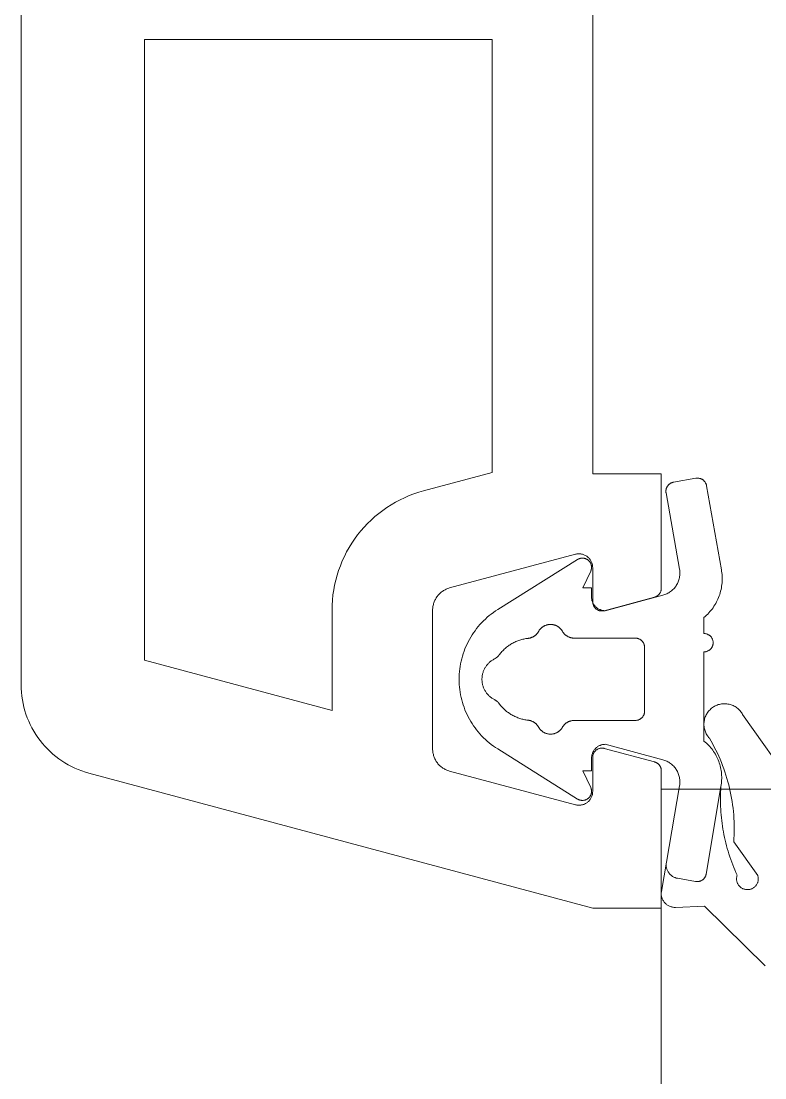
# Model space of a CAD drawing. Header units: metres. Extents: x 1838950 to 1842843, y 5171318 to 5174224.
# Drawn here: x 1841203.80924 to 1841203.82551, y 5171398.95674 to 5171398.97985 of the extents above; entities that cross this region are included whole.
import ezdxf

# ---------------------------------------------------------------- set-up
doc = ezdxf.new("R2010")
doc.units = ezdxf.units.M
doc.header["$LTSCALE"] = 0.0254
doc.header["$PDMODE"] = 1
doc.header["$PDSIZE"] = -2
doc.layers.add('00 CHAZAL Coupe A.5', color=7, linetype='Continuous', lineweight=18)

# ---------------------------------------------------------------- blocks, each defined once
blk = doc.blocks.new('Groupe-1881-1')
at = {"layer": '00 CHAZAL Coupe A.5', "color": 7, "linetype": 'Continuous', "lineweight": 5, "flags": 128}
for points in [[(1841203.809241, 5171399.005449), (1841203.809241, 5171398.965333), (1841203.809243, 5171398.965251), (1841203.809248, 5171398.96517), (1841203.809256, 5171398.965088), (1841203.809268, 5171398.965007), (1841203.809283, 5171398.964927), (1841203.809301, 5171398.964847), (1841203.809322, 5171398.964768), (1841203.809347, 5171398.96469), (1841203.809375, 5171398.964613), (1841203.809406, 5171398.964538), (1841203.80944, 5171398.964463), (1841203.809477, 5171398.96439), (1841203.809517, 5171398.964319), (1841203.80956, 5171398.964249), (1841203.809606, 5171398.964182), (1841203.809654, 5171398.964116), (1841203.809705, 5171398.964052), (1841203.809759, 5171398.96399), (1841203.809815, 5171398.963931), (1841203.809874, 5171398.963874), (1841203.809935, 5171398.963819), (1841203.809998, 5171398.963767), (1841203.810063, 5171398.963717), (1841203.81013, 5171398.96367), (1841203.810199, 5171398.963626), (1841203.810269, 5171398.963585), (1841203.810342, 5171398.963547), (1841203.810416, 5171398.963512), (1841203.810491, 5171398.963479), (1841203.810567, 5171398.96345), (1841203.810645, 5171398.963424), (1841203.810723, 5171398.963401), (1841203.821741, 5171398.960449), (1841203.823241, 5171398.960449), (1841203.823241, 5171398.963454), (1841203.823241, 5171398.963463), (1841203.82324, 5171398.963471), (1841203.823239, 5171398.963479), (1841203.823238, 5171398.963487), (1841203.823237, 5171398.963495), (1841203.823235, 5171398.963503), (1841203.823233, 5171398.963511), (1841203.82323, 5171398.963519), (1841203.823228, 5171398.963526), (1841203.823224, 5171398.963534), (1841203.823221, 5171398.963541), (1841203.823217, 5171398.963549), (1841203.823213, 5171398.963556), (1841203.823209, 5171398.963563), (1841203.823204, 5171398.96357), (1841203.8232, 5171398.963576), (1841203.823194, 5171398.963583), (1841203.823189, 5171398.963589), (1841203.823183, 5171398.963595), (1841203.823178, 5171398.9636), (1841203.823172, 5171398.963606), (1841203.823165, 5171398.963611), (1841203.823159, 5171398.963616), (1841203.823152, 5171398.963621), (1841203.823145, 5171398.963625), (1841203.823138, 5171398.963629), (1841203.823131, 5171398.963633), (1841203.823123, 5171398.963637), (1841203.823116, 5171398.96364), (1841203.823108, 5171398.963643), (1841203.823101, 5171398.963645), (1841203.823093, 5171398.963648), (1841203.821993, 5171398.963942), (1841203.821982, 5171398.963945), (1841203.82197, 5171398.963947), (1841203.821959, 5171398.963948), (1841203.821947, 5171398.963949), (1841203.821936, 5171398.963949), (1841203.821925, 5171398.963949), (1841203.821913, 5171398.963947), (1841203.821902, 5171398.963945), (1841203.821891, 5171398.963943), (1841203.82188, 5171398.96394), (1841203.821869, 5171398.963936), (1841203.821858, 5171398.963931), (1841203.821848, 5171398.963926), (1841203.821838, 5171398.963921), (1841203.821828, 5171398.963915), (1841203.821819, 5171398.963908), (1841203.82181, 5171398.963901), (1841203.821802, 5171398.963893), (1841203.821794, 5171398.963885), (1841203.821786, 5171398.963876), (1841203.821779, 5171398.963867), (1841203.821773, 5171398.963858), (1841203.821767, 5171398.963848), (1841203.821762, 5171398.963838), (1841203.821757, 5171398.963827), (1841203.821753, 5171398.963817), (1841203.821749, 5171398.963806), (1841203.821746, 5171398.963795), (1841203.821744, 5171398.963783), (1841203.821742, 5171398.963772), (1841203.821741, 5171398.963761), (1841203.821741, 5171398.963749), (1841203.821741, 5171398.962999), (1841203.82174, 5171398.962982), (1841203.821739, 5171398.962965), (1841203.821736, 5171398.962948), (1841203.821733, 5171398.962931), (1841203.821729, 5171398.962914), (1841203.821723, 5171398.962898), (1841203.821717, 5171398.962882), (1841203.82171, 5171398.962867), (1841203.821702, 5171398.962851), (1841203.821693, 5171398.962837), (1841203.821683, 5171398.962822), (1841203.821673, 5171398.962809), (1841203.821662, 5171398.962796), (1841203.82165, 5171398.962784), (1841203.821637, 5171398.962772), (1841203.821624, 5171398.962761), (1841203.82161, 5171398.962751), (1841203.821595, 5171398.962742), (1841203.82158, 5171398.962734), (1841203.821565, 5171398.962726), (1841203.821549, 5171398.962719), (1841203.821533, 5171398.962714), (1841203.821516, 5171398.962709), (1841203.821499, 5171398.962705), (1841203.821483, 5171398.962702), (1841203.821465, 5171398.9627), (1841203.821448, 5171398.962699), (1841203.821431, 5171398.962699), (1841203.821414, 5171398.9627), (1841203.821397, 5171398.962702), (1841203.82138, 5171398.962705), (1841203.821363, 5171398.962709), (1841203.818612, 5171398.963447), (1841203.818592, 5171398.963452), (1841203.818572, 5171398.963459), (1841203.818553, 5171398.963466), (1841203.818535, 5171398.963474), (1841203.818516, 5171398.963483), (1841203.818498, 5171398.963493), (1841203.81848, 5171398.963503), (1841203.818463, 5171398.963514), (1841203.818446, 5171398.963526), (1841203.81843, 5171398.963538), (1841203.818414, 5171398.963551), (1841203.818399, 5171398.963565), (1841203.818384, 5171398.963579), (1841203.81837, 5171398.963594), (1841203.818357, 5171398.963609), (1841203.818344, 5171398.963625), (1841203.818332, 5171398.963642), (1841203.818321, 5171398.963659), (1841203.81831, 5171398.963676), (1841203.8183, 5171398.963694), (1841203.818291, 5171398.963712), (1841203.818282, 5171398.963731), (1841203.818274, 5171398.96375), (1841203.818267, 5171398.963769), (1841203.818261, 5171398.963789), (1841203.818256, 5171398.963808), (1841203.818251, 5171398.963828), (1841203.818248, 5171398.963848), (1841203.818245, 5171398.963869), (1841203.818243, 5171398.963889), (1841203.818241, 5171398.963909), (1841203.818241, 5171398.96393), (1841203.818241, 5171398.966969), (1841203.818241, 5171398.966989), (1841203.818243, 5171398.96701), (1841203.818245, 5171398.96703), (1841203.818248, 5171398.96705), (1841203.818251, 5171398.96707), (1841203.818256, 5171398.96709), (1841203.818261, 5171398.96711), (1841203.818267, 5171398.967129), (1841203.818274, 5171398.967149), (1841203.818282, 5171398.967168), (1841203.818291, 5171398.967186), (1841203.8183, 5171398.967204), (1841203.81831, 5171398.967222), (1841203.818321, 5171398.96724), (1841203.818332, 5171398.967257), (1841203.818344, 5171398.967273), (1841203.818357, 5171398.967289), (1841203.81837, 5171398.967304), (1841203.818384, 5171398.967319), (1841203.818399, 5171398.967334), (1841203.818414, 5171398.967347), (1841203.81843, 5171398.96736), (1841203.818446, 5171398.967373), (1841203.818463, 5171398.967384), (1841203.81848, 5171398.967395), (1841203.818498, 5171398.967406), (1841203.818516, 5171398.967415), (1841203.818535, 5171398.967424), (1841203.818553, 5171398.967432), (1841203.818572, 5171398.967439), (1841203.818592, 5171398.967446), (1841203.818612, 5171398.967452), (1841203.821363, 5171398.968189), (1841203.82138, 5171398.968193), (1841203.821397, 5171398.968196), (1841203.821414, 5171398.968198), (1841203.821431, 5171398.968199), (1841203.821448, 5171398.968199), (1841203.821465, 5171398.968198), (1841203.821483, 5171398.968196), (1841203.821499, 5171398.968193), (1841203.821516, 5171398.96819), (1841203.821533, 5171398.968185), (1841203.821549, 5171398.968179), (1841203.821565, 5171398.968172), (1841203.82158, 5171398.968165), (1841203.821595, 5171398.968157), (1841203.82161, 5171398.968147), (1841203.821624, 5171398.968137), (1841203.821637, 5171398.968126), (1841203.82165, 5171398.968115), (1841203.821662, 5171398.968103), (1841203.821673, 5171398.96809), (1841203.821683, 5171398.968076), (1841203.821693, 5171398.968062), (1841203.821702, 5171398.968047), (1841203.82171, 5171398.968032), (1841203.821717, 5171398.968016), (1841203.821723, 5171398.968), (1841203.821729, 5171398.967984), (1841203.821733, 5171398.967967), (1841203.821736, 5171398.967951), (1841203.821739, 5171398.967934), (1841203.82174, 5171398.967916), (1841203.821741, 5171398.967899), (1841203.821741, 5171398.967149), (1841203.821741, 5171398.967138), (1841203.821742, 5171398.967126), (1841203.821744, 5171398.967115), (1841203.821746, 5171398.967104), (1841203.821749, 5171398.967093), (1841203.821753, 5171398.967082), (1841203.821757, 5171398.967071), (1841203.821762, 5171398.967061), (1841203.821767, 5171398.967051), (1841203.821773, 5171398.967041), (1841203.821779, 5171398.967031), (1841203.821786, 5171398.967022), (1841203.821794, 5171398.967014), (1841203.821802, 5171398.967006), (1841203.82181, 5171398.966998), (1841203.821819, 5171398.966991), (1841203.821828, 5171398.966984), (1841203.821838, 5171398.966978), (1841203.821848, 5171398.966972), (1841203.821858, 5171398.966967), (1841203.821869, 5171398.966963), (1841203.82188, 5171398.966959), (1841203.821891, 5171398.966956), (1841203.821902, 5171398.966953), (1841203.821913, 5171398.966951), (1841203.821925, 5171398.96695), (1841203.821936, 5171398.966949), (1841203.821947, 5171398.966949), (1841203.821959, 5171398.96695), (1841203.82197, 5171398.966951), (1841203.821982, 5171398.966953), (1841203.821993, 5171398.966956), (1841203.823093, 5171398.967251), (1841203.823101, 5171398.967253), (1841203.823108, 5171398.967256), (1841203.823116, 5171398.967259), (1841203.823123, 5171398.967262), (1841203.823131, 5171398.967265), (1841203.823138, 5171398.967269), (1841203.823145, 5171398.967273), (1841203.823152, 5171398.967278), (1841203.823159, 5171398.967282), (1841203.823165, 5171398.967287), (1841203.823172, 5171398.967293), (1841203.823178, 5171398.967298), (1841203.823183, 5171398.967304), (1841203.823189, 5171398.96731), (1841203.823194, 5171398.967316), (1841203.8232, 5171398.967322), (1841203.823204, 5171398.967329), (1841203.823209, 5171398.967336), (1841203.823213, 5171398.967343), (1841203.823217, 5171398.96735), (1841203.823221, 5171398.967357), (1841203.823224, 5171398.967364), (1841203.823228, 5171398.967372), (1841203.82323, 5171398.96738), (1841203.823233, 5171398.967387), (1841203.823235, 5171398.967395), (1841203.823237, 5171398.967403), (1841203.823238, 5171398.967411), (1841203.823239, 5171398.967419), (1841203.82324, 5171398.967428), (1841203.823241, 5171398.967436), (1841203.823241, 5171398.967444), (1841203.823241, 5171398.969949), (1841203.821741, 5171398.969949), (1841203.821741, 5171398.985221)], [(1841203.818042, 5171398.969577), (1841203.819541, 5171398.969978), (1841203.819541, 5171398.979449), (1841203.811941, 5171398.979449), (1841203.811941, 5171398.96587), (1841203.816041, 5171398.964772), (1841203.816041, 5171398.966969), (1841203.816043, 5171398.967079), (1841203.81605, 5171398.967189), (1841203.816061, 5171398.967299), (1841203.816077, 5171398.967409), (1841203.816097, 5171398.967517), (1841203.816122, 5171398.967625), (1841203.816151, 5171398.967731), (1841203.816184, 5171398.967837), (1841203.816222, 5171398.96794), (1841203.816264, 5171398.968043), (1841203.81631, 5171398.968143), (1841203.81636, 5171398.968241), (1841203.816414, 5171398.968338), (1841203.816472, 5171398.968432), (1841203.816533, 5171398.968523), (1841203.816599, 5171398.968612), (1841203.816668, 5171398.968699), (1841203.81674, 5171398.968782), (1841203.816816, 5171398.968862), (1841203.816895, 5171398.968939), (1841203.816977, 5171398.969013), (1841203.817062, 5171398.969084), (1841203.81715, 5171398.96915), (1841203.817241, 5171398.969214), (1841203.817334, 5171398.969273), (1841203.817429, 5171398.969329), (1841203.817527, 5171398.96938), (1841203.817627, 5171398.969428), (1841203.817728, 5171398.969472), (1841203.817831, 5171398.969511), (1841203.817936, 5171398.969546), (1841203.818042, 5171398.969577)]]:
    blk.add_lwpolyline(points, dxfattribs=at)
at = {"layer": '00 CHAZAL Coupe A.5', "color": 9, "linetype": 'Continuous', "lineweight": 5, "true_color": 0xbbbbbb, "flags": 128}
for points in [[(1841203.825352, 5171398.961165), (1841203.824826, 5171398.961897), (1841203.824831, 5171398.961971), (1841203.824834, 5171398.962044), (1841203.824836, 5171398.962118), (1841203.824837, 5171398.962192), (1841203.824836, 5171398.962266), (1841203.824834, 5171398.96234), (1841203.82483, 5171398.962414), (1841203.824825, 5171398.962488), (1841203.824818, 5171398.962561), (1841203.82481, 5171398.962635), (1841203.824801, 5171398.962708), (1841203.82479, 5171398.962782), (1841203.824778, 5171398.962855), (1841203.824765, 5171398.962927), (1841203.82475, 5171398.963), (1841203.824734, 5171398.963072), (1841203.824716, 5171398.963144), (1841203.824697, 5171398.963215), (1841203.824677, 5171398.963286), (1841203.824655, 5171398.963357), (1841203.824632, 5171398.963427), (1841203.824608, 5171398.963497), (1841203.824582, 5171398.963566), (1841203.824555, 5171398.963635), (1841203.824527, 5171398.963704), (1841203.824497, 5171398.963771), (1841203.824467, 5171398.963839), (1841203.824434, 5171398.963905), (1841203.824401, 5171398.963971), (1841203.824366, 5171398.964037), (1841203.82433, 5171398.964101), (1841203.824293, 5171398.964165), (1841203.824277, 5171398.964183), (1841203.824263, 5171398.964202), (1841203.824249, 5171398.964221), (1841203.824236, 5171398.964241), (1841203.824225, 5171398.964262), (1841203.824214, 5171398.964284), (1841203.824205, 5171398.964306), (1841203.824197, 5171398.964328), (1841203.82419, 5171398.964351), (1841203.824184, 5171398.964374), (1841203.82418, 5171398.964397), (1841203.824176, 5171398.964421), (1841203.824174, 5171398.964445), (1841203.824174, 5171398.964468), (1841203.824174, 5171398.964492), (1841203.824176, 5171398.964516), (1841203.824179, 5171398.96454), (1841203.824183, 5171398.964563), (1841203.824189, 5171398.964586), (1841203.824195, 5171398.964609), (1841203.824203, 5171398.964632), (1841203.824212, 5171398.964654), (1841203.824223, 5171398.964675), (1841203.824234, 5171398.964696), (1841203.824246, 5171398.964716), (1841203.82426, 5171398.964736), (1841203.824275, 5171398.964755), (1841203.82429, 5171398.964773), (1841203.824307, 5171398.96479), (1841203.824324, 5171398.964806), (1841203.824342, 5171398.964822), (1841203.824361, 5171398.964836), (1841203.824381, 5171398.96485), (1841203.824401, 5171398.964862), (1841203.824422, 5171398.964873), (1841203.824444, 5171398.964883), (1841203.824466, 5171398.964892), (1841203.824488, 5171398.9649), (1841203.824511, 5171398.964906), (1841203.824535, 5171398.964912), (1841203.824558, 5171398.964916), (1841203.824582, 5171398.964919), (1841203.824605, 5171398.96492), (1841203.824629, 5171398.964921), (1841203.824653, 5171398.96492), (1841203.824677, 5171398.964917), (1841203.8247, 5171398.964914), (1841203.824724, 5171398.964909), (1841203.824747, 5171398.964903), (1841203.82477, 5171398.964896), (1841203.824792, 5171398.964888), (1841203.824814, 5171398.964878), (1841203.824835, 5171398.964868), (1841203.824856, 5171398.964856), (1841203.824876, 5171398.964843), (1841203.824895, 5171398.964829), (1841203.824914, 5171398.964814), (1841203.824932, 5171398.964798), (1841203.824949, 5171398.964782), (1841203.824965, 5171398.964764), (1841203.82498, 5171398.964746), (1841203.824994, 5171398.964726), (1841203.825007, 5171398.964706), (1841203.825019, 5171398.964686), (1841203.826147, 5171398.963095)], [(1841203.825515, 5171398.959183), (1841203.824185, 5171398.960492), (1841203.823553, 5171398.960466), (1841203.823537, 5171398.960465), (1841203.82352, 5171398.960466), (1841203.823503, 5171398.960468), (1841203.823487, 5171398.96047), (1841203.82347, 5171398.960474), (1841203.823454, 5171398.960478), (1841203.823438, 5171398.960483), (1841203.823423, 5171398.96049), (1841203.823408, 5171398.960496), (1841203.823393, 5171398.960504), (1841203.823379, 5171398.960513), (1841203.823365, 5171398.960522), (1841203.823352, 5171398.960533), (1841203.823339, 5171398.960543), (1841203.823327, 5171398.960555), (1841203.823315, 5171398.960567), (1841203.823305, 5171398.96058), (1841203.823295, 5171398.960593), (1841203.823286, 5171398.960607), (1841203.823277, 5171398.960622), (1841203.82327, 5171398.960637), (1841203.823263, 5171398.960652), (1841203.823257, 5171398.960668), (1841203.823252, 5171398.960684), (1841203.823248, 5171398.9607), (1841203.823245, 5171398.960716), (1841203.823242, 5171398.960733), (1841203.823241, 5171398.960749), (1841203.823241, 5171398.960766), (1841203.823241, 5171398.960783), (1841203.823243, 5171398.960799), (1841203.823245, 5171398.960816), (1841203.82364, 5171398.963124), (1841203.823643, 5171398.963147), (1841203.823646, 5171398.96317), (1841203.823647, 5171398.963193), (1841203.823647, 5171398.963216), (1841203.823646, 5171398.963239), (1841203.823645, 5171398.963262), (1841203.823642, 5171398.963285), (1841203.823638, 5171398.963308), (1841203.823633, 5171398.963331), (1841203.823627, 5171398.963353), (1841203.823619, 5171398.963375), (1841203.823611, 5171398.963397), (1841203.823602, 5171398.963418), (1841203.823592, 5171398.963439), (1841203.823581, 5171398.96346), (1841203.823569, 5171398.963479), (1841203.823556, 5171398.963499), (1841203.823542, 5171398.963517), (1841203.823528, 5171398.963535), (1841203.823512, 5171398.963553), (1841203.823496, 5171398.963569), (1841203.823479, 5171398.963585), (1841203.823461, 5171398.9636), (1841203.823443, 5171398.963614), (1841203.823424, 5171398.963627), (1841203.823404, 5171398.96364), (1841203.823384, 5171398.963651), (1841203.823364, 5171398.963662), (1841203.823342, 5171398.963671), (1841203.823321, 5171398.96368), (1841203.823299, 5171398.963687), (1841203.823277, 5171398.963694), (1841203.822016, 5171398.964032), (1841203.822001, 5171398.964031), (1841203.821986, 5171398.96403), (1841203.821972, 5171398.964028), (1841203.821957, 5171398.964026), (1841203.821943, 5171398.964023), (1841203.821929, 5171398.964019), (1841203.821915, 5171398.964014), (1841203.821901, 5171398.964009), (1841203.821888, 5171398.964003), (1841203.821874, 5171398.963996), (1841203.821862, 5171398.963989), (1841203.821849, 5171398.963981), (1841203.821837, 5171398.963973), (1841203.821826, 5171398.963963), (1841203.821814, 5171398.963954), (1841203.821804, 5171398.963944), (1841203.821794, 5171398.963933), (1841203.821784, 5171398.963922), (1841203.821775, 5171398.96391), (1841203.821766, 5171398.963898), (1841203.821759, 5171398.963886), (1841203.821751, 5171398.963873), (1841203.821745, 5171398.96386), (1841203.821739, 5171398.963846), (1841203.821733, 5171398.963833), (1841203.821729, 5171398.963819), (1841203.821725, 5171398.963804), (1841203.821722, 5171398.96379), (1841203.821719, 5171398.963776), (1841203.821717, 5171398.963761), (1841203.821716, 5171398.963746), (1841203.821716, 5171398.963732), (1841203.821716, 5171398.963455), (1841203.821527, 5171398.963455), (1841203.821697, 5171398.96309), (1841203.821698, 5171398.963087), (1841203.821699, 5171398.963085), (1841203.8217, 5171398.963082), (1841203.821701, 5171398.96308), (1841203.821702, 5171398.963077), (1841203.821703, 5171398.963074), (1841203.821704, 5171398.963072), (1841203.821705, 5171398.963069), (1841203.821706, 5171398.963067), (1841203.821707, 5171398.963064), (1841203.821708, 5171398.963061), (1841203.821708, 5171398.963059), (1841203.821709, 5171398.963056), (1841203.82171, 5171398.963054), (1841203.82171, 5171398.963051), (1841203.821711, 5171398.963048), (1841203.821712, 5171398.963046), (1841203.821712, 5171398.963043), (1841203.821713, 5171398.96304), (1841203.821713, 5171398.963038), (1841203.821714, 5171398.963035), (1841203.821714, 5171398.963032), (1841203.821714, 5171398.963029), (1841203.821715, 5171398.963027), (1841203.821715, 5171398.963024), (1841203.821715, 5171398.963021), (1841203.821715, 5171398.963019), (1841203.821716, 5171398.963016), (1841203.821716, 5171398.963013), (1841203.821716, 5171398.96301), (1841203.821716, 5171398.963008), (1841203.821716, 5171398.963005), (1841203.821716, 5171398.962995), (1841203.821715, 5171398.962985), (1841203.821714, 5171398.962976), (1841203.821712, 5171398.962966), (1841203.82171, 5171398.962956), (1841203.821707, 5171398.962947), (1841203.821704, 5171398.962938), (1841203.821701, 5171398.962928), (1841203.821697, 5171398.962919), (1841203.821692, 5171398.962911), (1841203.821687, 5171398.962902), (1841203.821682, 5171398.962894), (1841203.821676, 5171398.962886), (1841203.82167, 5171398.962878), (1841203.821664, 5171398.962871), (1841203.821657, 5171398.962864), (1841203.82165, 5171398.962857), (1841203.821643, 5171398.96285), (1841203.821635, 5171398.962844), (1841203.821627, 5171398.962839), (1841203.821619, 5171398.962833), (1841203.82161, 5171398.962829), (1841203.821601, 5171398.962824), (1841203.821592, 5171398.96282), (1841203.821583, 5171398.962817), (1841203.821574, 5171398.962814), (1841203.821564, 5171398.962811), (1841203.821555, 5171398.962809), (1841203.821545, 5171398.962807), (1841203.821535, 5171398.962806), (1841203.821526, 5171398.962805), (1841203.821516, 5171398.962805), (1841203.821512, 5171398.962805), (1841203.821509, 5171398.962805), (1841203.821505, 5171398.962805), (1841203.821502, 5171398.962805), (1841203.821498, 5171398.962806), (1841203.821495, 5171398.962806), (1841203.821491, 5171398.962807), (1841203.821488, 5171398.962807), (1841203.821484, 5171398.962807), (1841203.821481, 5171398.962808), (1841203.821478, 5171398.962809), (1841203.821474, 5171398.962809), (1841203.821471, 5171398.96281), (1841203.821467, 5171398.962811), (1841203.821464, 5171398.962812), (1841203.821461, 5171398.962813), (1841203.821457, 5171398.962814), (1841203.821454, 5171398.962815), (1841203.821451, 5171398.962816), (1841203.821447, 5171398.962817), (1841203.821444, 5171398.962818), (1841203.821441, 5171398.96282), (1841203.821438, 5171398.962821), (1841203.821434, 5171398.962822), (1841203.821431, 5171398.962824), (1841203.821428, 5171398.962825), (1841203.821425, 5171398.962827), (1841203.821422, 5171398.962829), (1841203.821419, 5171398.96283), (1841203.821416, 5171398.962832), (1841203.821413, 5171398.962834), (1841203.82141, 5171398.962836), (1841203.819663, 5171398.96393), (1841203.819616, 5171398.963961), (1841203.819569, 5171398.963993), (1841203.819523, 5171398.964027), (1841203.819479, 5171398.964063), (1841203.819435, 5171398.964099), (1841203.819393, 5171398.964137), (1841203.819352, 5171398.964177), (1841203.819312, 5171398.964217), (1841203.819274, 5171398.964259), (1841203.819237, 5171398.964302), (1841203.819201, 5171398.964347), (1841203.819167, 5171398.964392), (1841203.819134, 5171398.964438), (1841203.819102, 5171398.964486), (1841203.819073, 5171398.964534), (1841203.819044, 5171398.964584), (1841203.819018, 5171398.964634), (1841203.818992, 5171398.964685), (1841203.818969, 5171398.964736), (1841203.818947, 5171398.964789), (1841203.818927, 5171398.964842), (1841203.818908, 5171398.964896), (1841203.818891, 5171398.96495), (1841203.818876, 5171398.965005), (1841203.818863, 5171398.96506), (1841203.818851, 5171398.965116), (1841203.818842, 5171398.965172), (1841203.818833, 5171398.965228), (1841203.818827, 5171398.965285), (1841203.818823, 5171398.965342), (1841203.81882, 5171398.965398), (1841203.818819, 5171398.965455), (1841203.81882, 5171398.965512), (1841203.818823, 5171398.965569), (1841203.818827, 5171398.965626), (1841203.818833, 5171398.965682), (1841203.818842, 5171398.965738), (1841203.818851, 5171398.965794), (1841203.818863, 5171398.96585), (1841203.818876, 5171398.965905), (1841203.818891, 5171398.96596), (1841203.818908, 5171398.966014), (1841203.818927, 5171398.966068), (1841203.818947, 5171398.966121), (1841203.818969, 5171398.966174), (1841203.818992, 5171398.966226), (1841203.819018, 5171398.966277), (1841203.819044, 5171398.966327), (1841203.819073, 5171398.966376), (1841203.819102, 5171398.966425), (1841203.819134, 5171398.966472), (1841203.819167, 5171398.966518), (1841203.819201, 5171398.966564), (1841203.819237, 5171398.966608), (1841203.819274, 5171398.966651), (1841203.819312, 5171398.966693), (1841203.819352, 5171398.966734), (1841203.819393, 5171398.966773), (1841203.819435, 5171398.966811), (1841203.819479, 5171398.966848), (1841203.819523, 5171398.966883), (1841203.819569, 5171398.966917), (1841203.819616, 5171398.966949), (1841203.819663, 5171398.96698), (1841203.82141, 5171398.968075), (1841203.821413, 5171398.968077), (1841203.821416, 5171398.968078), (1841203.821419, 5171398.96808), (1841203.821422, 5171398.968082), (1841203.821425, 5171398.968083), (1841203.821428, 5171398.968085), (1841203.821431, 5171398.968086), (1841203.821434, 5171398.968088), (1841203.821438, 5171398.968089), (1841203.821441, 5171398.968091), (1841203.821444, 5171398.968092), (1841203.821447, 5171398.968093), (1841203.821451, 5171398.968094), (1841203.821454, 5171398.968095), (1841203.821457, 5171398.968097), (1841203.821461, 5171398.968098), (1841203.821464, 5171398.968098), (1841203.821467, 5171398.968099), (1841203.821471, 5171398.9681), (1841203.821474, 5171398.968101), (1841203.821478, 5171398.968102), (1841203.821481, 5171398.968102), (1841203.821484, 5171398.968103), (1841203.821488, 5171398.968103), (1841203.821491, 5171398.968104), (1841203.821495, 5171398.968104), (1841203.821498, 5171398.968105), (1841203.821502, 5171398.968105), (1841203.821505, 5171398.968105), (1841203.821509, 5171398.968105), (1841203.821512, 5171398.968105), (1841203.821516, 5171398.968105), (1841203.821526, 5171398.968105), (1841203.821535, 5171398.968104), (1841203.821545, 5171398.968103), (1841203.821555, 5171398.968101), (1841203.821564, 5171398.968099), (1841203.821574, 5171398.968097), (1841203.821583, 5171398.968094), (1841203.821592, 5171398.96809), (1841203.821601, 5171398.968086), (1841203.82161, 5171398.968082), (1841203.821619, 5171398.968077), (1841203.821627, 5171398.968072), (1841203.821635, 5171398.968066), (1841203.821643, 5171398.96806), (1841203.82165, 5171398.968054), (1841203.821657, 5171398.968047), (1841203.821664, 5171398.96804), (1841203.82167, 5171398.968032), (1841203.821676, 5171398.968024), (1841203.821682, 5171398.968016), (1841203.821687, 5171398.968008), (1841203.821692, 5171398.968), (1841203.821697, 5171398.967991), (1841203.821701, 5171398.967982), (1841203.821704, 5171398.967973), (1841203.821707, 5171398.967963), (1841203.82171, 5171398.967954), (1841203.821712, 5171398.967944), (1841203.821714, 5171398.967935), (1841203.821715, 5171398.967925), (1841203.821716, 5171398.967915), (1841203.821716, 5171398.967905), (1841203.821716, 5171398.967903), (1841203.821716, 5171398.9679), (1841203.821716, 5171398.967897), (1841203.821716, 5171398.967894), (1841203.821715, 5171398.967892), (1841203.821715, 5171398.967889), (1841203.821715, 5171398.967886), (1841203.821715, 5171398.967884), (1841203.821714, 5171398.967881), (1841203.821714, 5171398.967878), (1841203.821714, 5171398.967875), (1841203.821713, 5171398.967873), (1841203.821713, 5171398.96787), (1841203.821712, 5171398.967867), (1841203.821712, 5171398.967865), (1841203.821711, 5171398.967862), (1841203.82171, 5171398.967859), (1841203.82171, 5171398.967857), (1841203.821709, 5171398.967854), (1841203.821708, 5171398.967851), (1841203.821708, 5171398.967849), (1841203.821707, 5171398.967846), (1841203.821706, 5171398.967844), (1841203.821705, 5171398.967841), (1841203.821704, 5171398.967838), (1841203.821703, 5171398.967836), (1841203.821702, 5171398.967833), (1841203.821701, 5171398.967831), (1841203.8217, 5171398.967828), (1841203.821699, 5171398.967826), (1841203.821698, 5171398.967823), (1841203.821697, 5171398.967821), (1841203.821527, 5171398.967455), (1841203.821716, 5171398.967455), (1841203.821716, 5171398.967255), (1841203.821716, 5171398.96724), (1841203.821717, 5171398.967226), (1841203.821719, 5171398.967211), (1841203.821722, 5171398.967197), (1841203.821725, 5171398.967182), (1841203.821729, 5171398.967168), (1841203.821733, 5171398.967154), (1841203.821739, 5171398.96714), (1841203.821745, 5171398.967127), (1841203.821751, 5171398.967114), (1841203.821759, 5171398.967101), (1841203.821766, 5171398.967088), (1841203.821775, 5171398.967076), (1841203.821784, 5171398.967065), (1841203.821794, 5171398.967054), (1841203.821804, 5171398.967043), (1841203.821814, 5171398.967033), (1841203.821826, 5171398.967023), (1841203.821837, 5171398.967014), (1841203.821849, 5171398.967006), (1841203.821862, 5171398.966998), (1841203.821874, 5171398.966991), (1841203.821888, 5171398.966984), (1841203.821901, 5171398.966978), (1841203.821915, 5171398.966973), (1841203.821929, 5171398.966968), (1841203.821943, 5171398.966964), (1841203.821957, 5171398.966961), (1841203.821972, 5171398.966958), (1841203.821986, 5171398.966957), (1841203.822001, 5171398.966956), (1841203.822016, 5171398.966955), (1841203.823277, 5171398.967293), (1841203.823299, 5171398.9673), (1841203.823321, 5171398.967307), (1841203.823342, 5171398.967316), (1841203.823364, 5171398.967325), (1841203.823384, 5171398.967336), (1841203.823404, 5171398.967347), (1841203.823424, 5171398.967359), (1841203.823443, 5171398.967373), (1841203.823461, 5171398.967387), (1841203.823479, 5171398.967402), (1841203.823496, 5171398.967418), (1841203.823512, 5171398.967434), (1841203.823528, 5171398.967451), (1841203.823542, 5171398.967469), (1841203.823556, 5171398.967488), (1841203.823569, 5171398.967507), (1841203.823581, 5171398.967527), (1841203.823592, 5171398.967548), (1841203.823602, 5171398.967568), (1841203.823611, 5171398.96759), (1841203.823619, 5171398.967611), (1841203.823627, 5171398.967633), (1841203.823633, 5171398.967656), (1841203.823638, 5171398.967678), (1841203.823642, 5171398.967701), (1841203.823645, 5171398.967724), (1841203.823646, 5171398.967747), (1841203.823647, 5171398.967771), (1841203.823647, 5171398.967794), (1841203.823646, 5171398.967817), (1841203.823643, 5171398.96784), (1841203.82364, 5171398.967863), (1841203.823345, 5171398.969534), (1841203.823345, 5171398.969535), (1841203.823345, 5171398.969536), (1841203.823345, 5171398.969537), (1841203.823344, 5171398.969538), (1841203.823344, 5171398.969539), (1841203.823344, 5171398.96954), (1841203.823344, 5171398.969541), (1841203.823344, 5171398.969542), (1841203.823344, 5171398.969543), (1841203.823343, 5171398.969544), (1841203.823343, 5171398.969545), (1841203.823343, 5171398.969547), (1841203.823343, 5171398.969548), (1841203.823343, 5171398.969549), (1841203.823343, 5171398.96955), (1841203.823343, 5171398.969551), (1841203.823343, 5171398.969552), (1841203.823343, 5171398.969553), (1841203.823343, 5171398.969554), (1841203.823342, 5171398.969555), (1841203.823342, 5171398.969556), (1841203.823342, 5171398.969557), (1841203.823342, 5171398.969559), (1841203.823342, 5171398.96956), (1841203.823342, 5171398.969561), (1841203.823342, 5171398.969562), (1841203.823342, 5171398.969563), (1841203.823342, 5171398.969564), (1841203.823342, 5171398.969565), (1841203.823342, 5171398.969566), (1841203.823342, 5171398.969567), (1841203.823342, 5171398.969568), (1841203.823342, 5171398.969577), (1841203.823343, 5171398.969586), (1841203.823344, 5171398.969594), (1841203.823345, 5171398.969603), (1841203.823347, 5171398.969612), (1841203.823349, 5171398.96962), (1841203.823351, 5171398.969628), (1841203.823354, 5171398.969637), (1841203.823357, 5171398.969645), (1841203.823361, 5171398.969653), (1841203.823365, 5171398.969661), (1841203.823369, 5171398.969668), (1841203.823373, 5171398.969676), (1841203.823378, 5171398.969683), (1841203.823383, 5171398.96969), (1841203.823389, 5171398.969697), (1841203.823395, 5171398.969703), (1841203.823401, 5171398.96971), (1841203.823407, 5171398.969716), (1841203.823413, 5171398.969722), (1841203.82342, 5171398.969727), (1841203.823427, 5171398.969732), (1841203.823435, 5171398.969737), (1841203.823442, 5171398.969742), (1841203.82345, 5171398.969746), (1841203.823457, 5171398.96975), (1841203.823465, 5171398.969753), (1841203.823474, 5171398.969756), (1841203.823482, 5171398.969759), (1841203.82349, 5171398.969762), (1841203.823499, 5171398.969764), (1841203.823507, 5171398.969765), (1841203.824, 5171398.969852), (1841203.824001, 5171398.969852), (1841203.824002, 5171398.969852), (1841203.824003, 5171398.969853), (1841203.824004, 5171398.969853), (1841203.824004, 5171398.969853), (1841203.824005, 5171398.969853), (1841203.824006, 5171398.969853), (1841203.824007, 5171398.969853), (1841203.824008, 5171398.969853), (1841203.824009, 5171398.969854), (1841203.82401, 5171398.969854), (1841203.824011, 5171398.969854), (1841203.824012, 5171398.969854), (1841203.824013, 5171398.969854), (1841203.824014, 5171398.969854), (1841203.824015, 5171398.969854), (1841203.824016, 5171398.969854), (1841203.824017, 5171398.969854), (1841203.824018, 5171398.969854), (1841203.824019, 5171398.969855), (1841203.824019, 5171398.969855), (1841203.82402, 5171398.969855), (1841203.824021, 5171398.969855), (1841203.824022, 5171398.969855), (1841203.824023, 5171398.969855), (1841203.824024, 5171398.969855), (1841203.824025, 5171398.969855), (1841203.824026, 5171398.969855), (1841203.824027, 5171398.969855), (1841203.824028, 5171398.969855), (1841203.824029, 5171398.969855), (1841203.82403, 5171398.969855), (1841203.824039, 5171398.969855), (1841203.824048, 5171398.969855), (1841203.824056, 5171398.969854), (1841203.824065, 5171398.969853), (1841203.824074, 5171398.969851), (1841203.824083, 5171398.969849), (1841203.824091, 5171398.969847), (1841203.8241, 5171398.969844), (1841203.824108, 5171398.969841), (1841203.824116, 5171398.969838), (1841203.824124, 5171398.969834), (1841203.824132, 5171398.96983), (1841203.82414, 5171398.969825), (1841203.824147, 5171398.969821), (1841203.824154, 5171398.969815), (1841203.824161, 5171398.96981), (1841203.824168, 5171398.969804), (1841203.824174, 5171398.969798), (1841203.824181, 5171398.969792), (1841203.824187, 5171398.969785), (1841203.824192, 5171398.969778), (1841203.824198, 5171398.969771), (1841203.824203, 5171398.969764), (1841203.824207, 5171398.969756), (1841203.824211, 5171398.969748), (1841203.824215, 5171398.96974), (1841203.824219, 5171398.969732), (1841203.824222, 5171398.969724), (1841203.824225, 5171398.969716), (1841203.824228, 5171398.969707), (1841203.82423, 5171398.969699), (1841203.824232, 5171398.96969), (1841203.824555, 5171398.967853), (1841203.824561, 5171398.967817), (1841203.824566, 5171398.967781), (1841203.82457, 5171398.967745), (1841203.824572, 5171398.967708), (1841203.824573, 5171398.967672), (1841203.824573, 5171398.967636), (1841203.824572, 5171398.967599), (1841203.824569, 5171398.967563), (1841203.824566, 5171398.967527), (1841203.824561, 5171398.967491), (1841203.824555, 5171398.967455), (1841203.824548, 5171398.967419), (1841203.824539, 5171398.967383), (1841203.82453, 5171398.967348), (1841203.824519, 5171398.967313), (1841203.824507, 5171398.967279), (1841203.824494, 5171398.967245), (1841203.82448, 5171398.967211), (1841203.824465, 5171398.967178), (1841203.824448, 5171398.967146), (1841203.824431, 5171398.967114), (1841203.824412, 5171398.967082), (1841203.824393, 5171398.967052), (1841203.824372, 5171398.967021), (1841203.824351, 5171398.966992), (1841203.824328, 5171398.966963), (1841203.824305, 5171398.966935), (1841203.824281, 5171398.966908), (1841203.824256, 5171398.966882), (1841203.82423, 5171398.966856), (1841203.824203, 5171398.966832), (1841203.824175, 5171398.966808), (1841203.824175, 5171398.966455), (1841203.824185, 5171398.966455), (1841203.824195, 5171398.966454), (1841203.824204, 5171398.966453), (1841203.824214, 5171398.966451), (1841203.824224, 5171398.966449), (1841203.824233, 5171398.966446), (1841203.824242, 5171398.966443), (1841203.824252, 5171398.96644), (1841203.824261, 5171398.966436), (1841203.824269, 5171398.966431), (1841203.824278, 5171398.966426), (1841203.824286, 5171398.966421), (1841203.824294, 5171398.966416), (1841203.824302, 5171398.96641), (1841203.824309, 5171398.966403), (1841203.824316, 5171398.966396), (1841203.824323, 5171398.966389), (1841203.82433, 5171398.966382), (1841203.824336, 5171398.966374), (1841203.824341, 5171398.966366), (1841203.824347, 5171398.966358), (1841203.824351, 5171398.966349), (1841203.824356, 5171398.96634), (1841203.82436, 5171398.966331), (1841203.824363, 5171398.966322), (1841203.824366, 5171398.966313), (1841203.824369, 5171398.966304), (1841203.824371, 5171398.966294), (1841203.824373, 5171398.966284), (1841203.824374, 5171398.966275), (1841203.824375, 5171398.966265), (1841203.824375, 5171398.966255), (1841203.824375, 5171398.966245), (1841203.824374, 5171398.966235), (1841203.824373, 5171398.966226), (1841203.824371, 5171398.966216), (1841203.824369, 5171398.966206), (1841203.824366, 5171398.966197), (1841203.824363, 5171398.966188), (1841203.82436, 5171398.966178), (1841203.824356, 5171398.966169), (1841203.824351, 5171398.966161), (1841203.824347, 5171398.966152), (1841203.824341, 5171398.966144), (1841203.824336, 5171398.966136), (1841203.82433, 5171398.966128), (1841203.824323, 5171398.966121), (1841203.824316, 5171398.966114), (1841203.824309, 5171398.966107), (1841203.824302, 5171398.9661), (1841203.824294, 5171398.966094), (1841203.824286, 5171398.966089), (1841203.824278, 5171398.966083), (1841203.824269, 5171398.966079), (1841203.824261, 5171398.966074), (1841203.824252, 5171398.96607), (1841203.824242, 5171398.966067), (1841203.824233, 5171398.966064), (1841203.824224, 5171398.966061), (1841203.824214, 5171398.966059), (1841203.824204, 5171398.966057), (1841203.824195, 5171398.966056), (1841203.824185, 5171398.966055), (1841203.824175, 5171398.966055), (1841203.824175, 5171398.964102), (1841203.824202, 5171398.96408), (1841203.824228, 5171398.964057), (1841203.824253, 5171398.964033), (1841203.824278, 5171398.964008), (1841203.824301, 5171398.963983), (1841203.824324, 5171398.963957), (1841203.824346, 5171398.96393), (1841203.824366, 5171398.963902), (1841203.824386, 5171398.963873), (1841203.824405, 5171398.963844), (1841203.824423, 5171398.963814), (1841203.82444, 5171398.963784), (1841203.824456, 5171398.963753), (1841203.824471, 5171398.963722), (1841203.824485, 5171398.96369), (1841203.824497, 5171398.963657), (1841203.824509, 5171398.963625), (1841203.82452, 5171398.963592), (1841203.824529, 5171398.963558), (1841203.824537, 5171398.963524), (1841203.824544, 5171398.96349), (1841203.82455, 5171398.963456), (1841203.824555, 5171398.963422), (1841203.824558, 5171398.963387), (1841203.824561, 5171398.963352), (1841203.824562, 5171398.963318), (1841203.824562, 5171398.963283), (1841203.824561, 5171398.963248), (1841203.824559, 5171398.963214), (1841203.824555, 5171398.963179), (1841203.824551, 5171398.963144), (1841203.824545, 5171398.96311), (1841203.824541, 5171398.963048), (1841203.824538, 5171398.962986), (1841203.824537, 5171398.962923), (1841203.824536, 5171398.962861), (1841203.824536, 5171398.962799), (1841203.824537, 5171398.962737), (1841203.824539, 5171398.962674), (1841203.824542, 5171398.962612), (1841203.824546, 5171398.96255), (1841203.824551, 5171398.962488), (1841203.824557, 5171398.962426), (1841203.824564, 5171398.962364), (1841203.824571, 5171398.962302), (1841203.82458, 5171398.96224), (1841203.82459, 5171398.962179), (1841203.824601, 5171398.962117), (1841203.824612, 5171398.962056), (1841203.824625, 5171398.961995), (1841203.824639, 5171398.961934), (1841203.824653, 5171398.961874), (1841203.824669, 5171398.961813), (1841203.824685, 5171398.961753), (1841203.824702, 5171398.961693), (1841203.824721, 5171398.961634), (1841203.82474, 5171398.961574), (1841203.82476, 5171398.961515), (1841203.824781, 5171398.961457), (1841203.824803, 5171398.961398), (1841203.824826, 5171398.96134), (1841203.82485, 5171398.961283), (1841203.824874, 5171398.961226), (1841203.8249, 5171398.961169), (1841203.824896, 5171398.961155), (1841203.824892, 5171398.961142), (1841203.82489, 5171398.961128), (1841203.824888, 5171398.961114), (1841203.824887, 5171398.9611), (1841203.824887, 5171398.961086), (1841203.824888, 5171398.961072), (1841203.824889, 5171398.961058), (1841203.824892, 5171398.961044), (1841203.824895, 5171398.96103), (1841203.824899, 5171398.961017), (1841203.824904, 5171398.961003), (1841203.824909, 5171398.96099), (1841203.824916, 5171398.960978), (1841203.824923, 5171398.960966), (1841203.824931, 5171398.960954), (1841203.824939, 5171398.960943), (1841203.824948, 5171398.960932), (1841203.824958, 5171398.960922), (1841203.824968, 5171398.960912), (1841203.824979, 5171398.960903), (1841203.82499, 5171398.960895), (1841203.825002, 5171398.960887), (1841203.825015, 5171398.96088), (1841203.825027, 5171398.960874), (1841203.82504, 5171398.960869), (1841203.825054, 5171398.960864), (1841203.825067, 5171398.96086), (1841203.825081, 5171398.960857), (1841203.825095, 5171398.960855), (1841203.825109, 5171398.960854), (1841203.825123, 5171398.960853), (1841203.825137, 5171398.960853), (1841203.825151, 5171398.960855), (1841203.825165, 5171398.960857), (1841203.825179, 5171398.960859), (1841203.825192, 5171398.960863), (1841203.825206, 5171398.960867), (1841203.825219, 5171398.960872), (1841203.825232, 5171398.960878), (1841203.825244, 5171398.960885), (1841203.825256, 5171398.960892), (1841203.825268, 5171398.960901), (1841203.825279, 5171398.960909), (1841203.825289, 5171398.960919), (1841203.825299, 5171398.960929), (1841203.825308, 5171398.960939), (1841203.825317, 5171398.96095), (1841203.825325, 5171398.960962), (1841203.825332, 5171398.960974), (1841203.825339, 5171398.960986), (1841203.825345, 5171398.960999), (1841203.82535, 5171398.961012), (1841203.825354, 5171398.961026), (1841203.825358, 5171398.961039), (1841203.82536, 5171398.961053), (1841203.825362, 5171398.961067), (1841203.825363, 5171398.961081), (1841203.825363, 5171398.961095), (1841203.825363, 5171398.961109), (1841203.825361, 5171398.961123), (1841203.825359, 5171398.961137), (1841203.825356, 5171398.961151), (1841203.825352, 5171398.961165)], [(1841203.819592, 5171398.96501), (1841203.819596, 5171398.965008), (1841203.8196, 5171398.965006), (1841203.819603, 5171398.965004), (1841203.819607, 5171398.965001), (1841203.819611, 5171398.964999), (1841203.819615, 5171398.964997), (1841203.819618, 5171398.964995), (1841203.819622, 5171398.964992), (1841203.819626, 5171398.96499), (1841203.819629, 5171398.964987), (1841203.819633, 5171398.964985), (1841203.819636, 5171398.964982), (1841203.81964, 5171398.96498), (1841203.819643, 5171398.964977), (1841203.819646, 5171398.964974), (1841203.81965, 5171398.964971), (1841203.819653, 5171398.964968), (1841203.819656, 5171398.964966), (1841203.819659, 5171398.964963), (1841203.819663, 5171398.96496), (1841203.819666, 5171398.964957), (1841203.819669, 5171398.964954), (1841203.819672, 5171398.964951), (1841203.819675, 5171398.964947), (1841203.819678, 5171398.964944), (1841203.819681, 5171398.964941), (1841203.819684, 5171398.964938), (1841203.819686, 5171398.964934), (1841203.819689, 5171398.964931), (1841203.819692, 5171398.964928), (1841203.819694, 5171398.964924), (1841203.819697, 5171398.964921), (1841203.819711, 5171398.964902), (1841203.819726, 5171398.964884), (1841203.819741, 5171398.964866), (1841203.819756, 5171398.964849), (1841203.819772, 5171398.964831), (1841203.819789, 5171398.964815), (1841203.819805, 5171398.964799), (1841203.819823, 5171398.964783), (1841203.81984, 5171398.964768), (1841203.819858, 5171398.964753), (1841203.819877, 5171398.964738), (1841203.819896, 5171398.964725), (1841203.819915, 5171398.964711), (1841203.819934, 5171398.964698), (1841203.819954, 5171398.964686), (1841203.819974, 5171398.964674), (1841203.819995, 5171398.964663), (1841203.820015, 5171398.964652), (1841203.820036, 5171398.964642), (1841203.820057, 5171398.964632), (1841203.820079, 5171398.964623), (1841203.820101, 5171398.964614), (1841203.820123, 5171398.964606), (1841203.820145, 5171398.964599), (1841203.820167, 5171398.964592), (1841203.820189, 5171398.964585), (1841203.820212, 5171398.96458), (1841203.820235, 5171398.964575), (1841203.820258, 5171398.96457), (1841203.820281, 5171398.964566), (1841203.820304, 5171398.964563), (1841203.820327, 5171398.96456), (1841203.820336, 5171398.964559), (1841203.820345, 5171398.964558), (1841203.820354, 5171398.964556), (1841203.820362, 5171398.964554), (1841203.820371, 5171398.964552), (1841203.82038, 5171398.96455), (1841203.820388, 5171398.964547), (1841203.820397, 5171398.964544), (1841203.820405, 5171398.964541), (1841203.820413, 5171398.964538), (1841203.820422, 5171398.964534), (1841203.82043, 5171398.96453), (1841203.820438, 5171398.964526), (1841203.820446, 5171398.964522), (1841203.820453, 5171398.964517), (1841203.820461, 5171398.964512), (1841203.820468, 5171398.964507), (1841203.820475, 5171398.964502), (1841203.820482, 5171398.964497), (1841203.820489, 5171398.964491), (1841203.820496, 5171398.964485), (1841203.820503, 5171398.964479), (1841203.820509, 5171398.964473), (1841203.820515, 5171398.964466), (1841203.820521, 5171398.96446), (1841203.820527, 5171398.964453), (1841203.820533, 5171398.964446), (1841203.820538, 5171398.964439), (1841203.820543, 5171398.964431), (1841203.820548, 5171398.964424), (1841203.820553, 5171398.964416), (1841203.820557, 5171398.964408), (1841203.820562, 5171398.9644), (1841203.820568, 5171398.964391), (1841203.820573, 5171398.964383), (1841203.820579, 5171398.964375), (1841203.820585, 5171398.964367), (1841203.820592, 5171398.96436), (1841203.820598, 5171398.964352), (1841203.820605, 5171398.964345), (1841203.820612, 5171398.964338), (1841203.820619, 5171398.964331), (1841203.820627, 5171398.964325), (1841203.820635, 5171398.964319), (1841203.820643, 5171398.964313), (1841203.820651, 5171398.964307), (1841203.820659, 5171398.964301), (1841203.820668, 5171398.964296), (1841203.820676, 5171398.964291), (1841203.820685, 5171398.964287), (1841203.820694, 5171398.964283), (1841203.820703, 5171398.964279), (1841203.820712, 5171398.964275), (1841203.820722, 5171398.964271), (1841203.820731, 5171398.964268), (1841203.820741, 5171398.964266), (1841203.82075, 5171398.964263), (1841203.82076, 5171398.964261), (1841203.82077, 5171398.964259), (1841203.82078, 5171398.964258), (1841203.820789, 5171398.964257), (1841203.820799, 5171398.964256), (1841203.820809, 5171398.964255), (1841203.820819, 5171398.964255), (1841203.820829, 5171398.964255), (1841203.820839, 5171398.964256), (1841203.820849, 5171398.964257), (1841203.820858, 5171398.964258), (1841203.820868, 5171398.964259), (1841203.820878, 5171398.964261), (1841203.820887, 5171398.964263), (1841203.820897, 5171398.964265), (1841203.820906, 5171398.964268), (1841203.820916, 5171398.964271), (1841203.820925, 5171398.964274), (1841203.820934, 5171398.964278), (1841203.820943, 5171398.964282), (1841203.820952, 5171398.964286), (1841203.820961, 5171398.964291), (1841203.820969, 5171398.964295), (1841203.820978, 5171398.9643), (1841203.820986, 5171398.964306), (1841203.820994, 5171398.964311), (1841203.821002, 5171398.964317), (1841203.821009, 5171398.964323), (1841203.821017, 5171398.96433), (1841203.821024, 5171398.964336), (1841203.821031, 5171398.964343), (1841203.821038, 5171398.96435), (1841203.821045, 5171398.964357), (1841203.821051, 5171398.964365), (1841203.821057, 5171398.964373), (1841203.821063, 5171398.96438), (1841203.821069, 5171398.964388), (1841203.821074, 5171398.964397), (1841203.821079, 5171398.964405), (1841203.821084, 5171398.964414), (1841203.821089, 5171398.964422), (1841203.821095, 5171398.96443), (1841203.821101, 5171398.964438), (1841203.821107, 5171398.964445), (1841203.821113, 5171398.964453), (1841203.82112, 5171398.96446), (1841203.821127, 5171398.964467), (1841203.821134, 5171398.964474), (1841203.821141, 5171398.964481), (1841203.821148, 5171398.964487), (1841203.821156, 5171398.964493), (1841203.821164, 5171398.964499), (1841203.821172, 5171398.964505), (1841203.82118, 5171398.96451), (1841203.821189, 5171398.964515), (1841203.821197, 5171398.96452), (1841203.821206, 5171398.964524), (1841203.821215, 5171398.964528), (1841203.821224, 5171398.964532), (1841203.821233, 5171398.964536), (1841203.821242, 5171398.964539), (1841203.821252, 5171398.964542), (1841203.821261, 5171398.964545), (1841203.821271, 5171398.964547), (1841203.82128, 5171398.964549), (1841203.82129, 5171398.964551), (1841203.8213, 5171398.964553), (1841203.821309, 5171398.964554), (1841203.821319, 5171398.964555), (1841203.821329, 5171398.964555), (1841203.821339, 5171398.964555), (1841203.822675, 5171398.964555), (1841203.822685, 5171398.964555), (1841203.822695, 5171398.964556), (1841203.822704, 5171398.964557), (1841203.822714, 5171398.964559), (1841203.822724, 5171398.964561), (1841203.822733, 5171398.964564), (1841203.822742, 5171398.964567), (1841203.822752, 5171398.96457), (1841203.822761, 5171398.964574), (1841203.822769, 5171398.964579), (1841203.822778, 5171398.964584), (1841203.822786, 5171398.964589), (1841203.822794, 5171398.964595), (1841203.822802, 5171398.964601), (1841203.822809, 5171398.964607), (1841203.822816, 5171398.964614), (1841203.822823, 5171398.964621), (1841203.82283, 5171398.964628), (1841203.822836, 5171398.964636), (1841203.822841, 5171398.964644), (1841203.822847, 5171398.964652), (1841203.822851, 5171398.964661), (1841203.822856, 5171398.96467), (1841203.82286, 5171398.964679), (1841203.822863, 5171398.964688), (1841203.822866, 5171398.964697), (1841203.822869, 5171398.964707), (1841203.822871, 5171398.964716), (1841203.822873, 5171398.964726), (1841203.822874, 5171398.964736), (1841203.822875, 5171398.964745), (1841203.822875, 5171398.964755), (1841203.822875, 5171398.966155), (1841203.822875, 5171398.966165), (1841203.822874, 5171398.966175), (1841203.822873, 5171398.966185), (1841203.822871, 5171398.966194), (1841203.822869, 5171398.966204), (1841203.822866, 5171398.966213), (1841203.822863, 5171398.966223), (1841203.82286, 5171398.966232), (1841203.822856, 5171398.966241), (1841203.822851, 5171398.966249), (1841203.822847, 5171398.966258), (1841203.822841, 5171398.966266), (1841203.822836, 5171398.966274), (1841203.82283, 5171398.966282), (1841203.822823, 5171398.966289), (1841203.822816, 5171398.966297), (1841203.822809, 5171398.966303), (1841203.822802, 5171398.96631), (1841203.822794, 5171398.966316), (1841203.822786, 5171398.966321), (1841203.822778, 5171398.966327), (1841203.822769, 5171398.966332), (1841203.822761, 5171398.966336), (1841203.822752, 5171398.96634), (1841203.822742, 5171398.966343), (1841203.822733, 5171398.966347), (1841203.822724, 5171398.966349), (1841203.822714, 5171398.966351), (1841203.822704, 5171398.966353), (1841203.822695, 5171398.966354), (1841203.822685, 5171398.966355), (1841203.822675, 5171398.966355), (1841203.821339, 5171398.966355), (1841203.821329, 5171398.966355), (1841203.821319, 5171398.966356), (1841203.821309, 5171398.966357), (1841203.8213, 5171398.966358), (1841203.82129, 5171398.966359), (1841203.82128, 5171398.966361), (1841203.821271, 5171398.966363), (1841203.821261, 5171398.966365), (1841203.821252, 5171398.966368), (1841203.821242, 5171398.966371), (1841203.821233, 5171398.966374), (1841203.821224, 5171398.966378), (1841203.821215, 5171398.966382), (1841203.821206, 5171398.966386), (1841203.821197, 5171398.966391), (1841203.821189, 5171398.966395), (1841203.82118, 5171398.9664), (1841203.821172, 5171398.966406), (1841203.821164, 5171398.966411), (1841203.821156, 5171398.966417), (1841203.821148, 5171398.966423), (1841203.821141, 5171398.96643), (1841203.821134, 5171398.966436), (1841203.821127, 5171398.966443), (1841203.82112, 5171398.96645), (1841203.821113, 5171398.966457), (1841203.821107, 5171398.966465), (1841203.821101, 5171398.966473), (1841203.821095, 5171398.96648), (1841203.821089, 5171398.966488), (1841203.821084, 5171398.966497), (1841203.821079, 5171398.966505), (1841203.821074, 5171398.966514), (1841203.821069, 5171398.966522), (1841203.821063, 5171398.96653), (1841203.821057, 5171398.966538), (1841203.821051, 5171398.966545), (1841203.821045, 5171398.966553), (1841203.821038, 5171398.96656), (1841203.821031, 5171398.966567), (1841203.821024, 5171398.966574), (1841203.821017, 5171398.966581), (1841203.821009, 5171398.966587), (1841203.821002, 5171398.966593), (1841203.820994, 5171398.966599), (1841203.820986, 5171398.966605), (1841203.820978, 5171398.96661), (1841203.820969, 5171398.966615), (1841203.820961, 5171398.96662), (1841203.820952, 5171398.966624), (1841203.820943, 5171398.966628), (1841203.820934, 5171398.966632), (1841203.820925, 5171398.966636), (1841203.820916, 5171398.966639), (1841203.820906, 5171398.966642), (1841203.820897, 5171398.966645), (1841203.820887, 5171398.966647), (1841203.820878, 5171398.966649), (1841203.820868, 5171398.966651), (1841203.820858, 5171398.966653), (1841203.820849, 5171398.966654), (1841203.820839, 5171398.966655), (1841203.820829, 5171398.966655), (1841203.820819, 5171398.966655), (1841203.820809, 5171398.966655), (1841203.820799, 5171398.966655), (1841203.820789, 5171398.966654), (1841203.82078, 5171398.966653), (1841203.82077, 5171398.966651), (1841203.82076, 5171398.966649), (1841203.82075, 5171398.966647), (1841203.820741, 5171398.966645), (1841203.820731, 5171398.966642), (1841203.820722, 5171398.966639), (1841203.820712, 5171398.966635), (1841203.820703, 5171398.966632), (1841203.820694, 5171398.966628), (1841203.820685, 5171398.966623), (1841203.820676, 5171398.966619), (1841203.820668, 5171398.966614), (1841203.820659, 5171398.966609), (1841203.820651, 5171398.966603), (1841203.820643, 5171398.966598), (1841203.820635, 5171398.966592), (1841203.820627, 5171398.966585), (1841203.820619, 5171398.966579), (1841203.820612, 5171398.966572), (1841203.820605, 5171398.966565), (1841203.820598, 5171398.966558), (1841203.820592, 5171398.966551), (1841203.820585, 5171398.966543), (1841203.820579, 5171398.966535), (1841203.820573, 5171398.966527), (1841203.820568, 5171398.966519), (1841203.820562, 5171398.96651), (1841203.820557, 5171398.966502), (1841203.820553, 5171398.966494), (1841203.820548, 5171398.966487), (1841203.820543, 5171398.966479), (1841203.820538, 5171398.966472), (1841203.820533, 5171398.966465), (1841203.820527, 5171398.966458), (1841203.820521, 5171398.966451), (1841203.820515, 5171398.966444), (1841203.820509, 5171398.966438), (1841203.820503, 5171398.966431), (1841203.820496, 5171398.966425), (1841203.820489, 5171398.966419), (1841203.820482, 5171398.966414), (1841203.820475, 5171398.966408), (1841203.820468, 5171398.966403), (1841203.820461, 5171398.966398), (1841203.820453, 5171398.966393), (1841203.820446, 5171398.966389), (1841203.820438, 5171398.966384), (1841203.82043, 5171398.96638), (1841203.820422, 5171398.966376), (1841203.820413, 5171398.966373), (1841203.820405, 5171398.966369), (1841203.820397, 5171398.966366), (1841203.820388, 5171398.966363), (1841203.82038, 5171398.966361), (1841203.820371, 5171398.966358), (1841203.820362, 5171398.966356), (1841203.820354, 5171398.966354), (1841203.820345, 5171398.966353), (1841203.820336, 5171398.966351), (1841203.820327, 5171398.96635), (1841203.820304, 5171398.966348), (1841203.820281, 5171398.966344), (1841203.820258, 5171398.96634), (1841203.820235, 5171398.966336), (1841203.820212, 5171398.966331), (1841203.820189, 5171398.966325), (1841203.820167, 5171398.966319), (1841203.820145, 5171398.966312), (1841203.820123, 5171398.966304), (1841203.820101, 5171398.966296), (1841203.820079, 5171398.966288), (1841203.820057, 5171398.966278), (1841203.820036, 5171398.966269), (1841203.820015, 5171398.966258), (1841203.819995, 5171398.966248), (1841203.819974, 5171398.966236), (1841203.819954, 5171398.966224), (1841203.819934, 5171398.966212), (1841203.819915, 5171398.966199), (1841203.819896, 5171398.966186), (1841203.819877, 5171398.966172), (1841203.819858, 5171398.966158), (1841203.81984, 5171398.966143), (1841203.819823, 5171398.966127), (1841203.819805, 5171398.966112), (1841203.819789, 5171398.966095), (1841203.819772, 5171398.966079), (1841203.819756, 5171398.966062), (1841203.819741, 5171398.966044), (1841203.819726, 5171398.966026), (1841203.819711, 5171398.966008), (1841203.819697, 5171398.96599), (1841203.819694, 5171398.965986), (1841203.819692, 5171398.965983), (1841203.819689, 5171398.965979), (1841203.819686, 5171398.965976), (1841203.819684, 5171398.965973), (1841203.819681, 5171398.965969), (1841203.819678, 5171398.965966), (1841203.819675, 5171398.965963), (1841203.819672, 5171398.96596), (1841203.819669, 5171398.965957), (1841203.819666, 5171398.965954), (1841203.819663, 5171398.965951), (1841203.819659, 5171398.965948), (1841203.819656, 5171398.965945), (1841203.819653, 5171398.965942), (1841203.81965, 5171398.965939), (1841203.819646, 5171398.965936), (1841203.819643, 5171398.965933), (1841203.81964, 5171398.965931), (1841203.819636, 5171398.965928), (1841203.819633, 5171398.965926), (1841203.819629, 5171398.965923), (1841203.819626, 5171398.965921), (1841203.819622, 5171398.965918), (1841203.819618, 5171398.965916), (1841203.819615, 5171398.965913), (1841203.819611, 5171398.965911), (1841203.819607, 5171398.965909), (1841203.819603, 5171398.965907), (1841203.8196, 5171398.965905), (1841203.819596, 5171398.965903), (1841203.819592, 5171398.965901), (1841203.819577, 5171398.965893), (1841203.819562, 5171398.965884), (1841203.819547, 5171398.965875), (1841203.819533, 5171398.965865), (1841203.819519, 5171398.965855), (1841203.819506, 5171398.965845), (1841203.819492, 5171398.965834), (1841203.81948, 5171398.965822), (1841203.819467, 5171398.96581), (1841203.819455, 5171398.965798), (1841203.819444, 5171398.965785), (1841203.819433, 5171398.965772), (1841203.819422, 5171398.965759), (1841203.819412, 5171398.965745), (1841203.819402, 5171398.965731), (1841203.819393, 5171398.965716), (1841203.819384, 5171398.965702), (1841203.819376, 5171398.965686), (1841203.819368, 5171398.965671), (1841203.819361, 5171398.965655), (1841203.819354, 5171398.96564), (1841203.819348, 5171398.965624), (1841203.819343, 5171398.965607), (1841203.819338, 5171398.965591), (1841203.819334, 5171398.965574), (1841203.81933, 5171398.965557), (1841203.819326, 5171398.965541), (1841203.819324, 5171398.965524), (1841203.819322, 5171398.965507), (1841203.81932, 5171398.965489), (1841203.819319, 5171398.965472), (1841203.819319, 5171398.965455), (1841203.819319, 5171398.965438), (1841203.81932, 5171398.965421), (1841203.819322, 5171398.965404), (1841203.819324, 5171398.965387), (1841203.819326, 5171398.96537), (1841203.81933, 5171398.965353), (1841203.819334, 5171398.965336), (1841203.819338, 5171398.965319), (1841203.819343, 5171398.965303), (1841203.819348, 5171398.965287), (1841203.819354, 5171398.965271), (1841203.819361, 5171398.965255), (1841203.819368, 5171398.965239), (1841203.819376, 5171398.965224), (1841203.819384, 5171398.965209), (1841203.819393, 5171398.965194), (1841203.819402, 5171398.96518), (1841203.819412, 5171398.965165), (1841203.819422, 5171398.965152), (1841203.819433, 5171398.965138), (1841203.819444, 5171398.965125), (1841203.819455, 5171398.965112), (1841203.819467, 5171398.9651), (1841203.81948, 5171398.965088), (1841203.819492, 5171398.965077), (1841203.819506, 5171398.965066), (1841203.819519, 5171398.965055), (1841203.819533, 5171398.965045), (1841203.819547, 5171398.965035), (1841203.819562, 5171398.965026), (1841203.819577, 5171398.965018), (1841203.819592, 5171398.96501)], [(1841203.824545, 5171398.96311), (1841203.824222, 5171398.961194), (1841203.82422, 5171398.961184), (1841203.824218, 5171398.961175), (1841203.824215, 5171398.961165), (1841203.824212, 5171398.961156), (1841203.824208, 5171398.961147), (1841203.824204, 5171398.961138), (1841203.824199, 5171398.961129), (1841203.824194, 5171398.961121), (1841203.824188, 5171398.961113), (1841203.824182, 5171398.961105), (1841203.824176, 5171398.961097), (1841203.82417, 5171398.96109), (1841203.824163, 5171398.961083), (1841203.824155, 5171398.961077), (1841203.824148, 5171398.96107), (1841203.82414, 5171398.961065), (1841203.824132, 5171398.961059), (1841203.824123, 5171398.961054), (1841203.824115, 5171398.96105), (1841203.824106, 5171398.961045), (1841203.824097, 5171398.961042), (1841203.824087, 5171398.961038), (1841203.824078, 5171398.961036), (1841203.824068, 5171398.961033), (1841203.824059, 5171398.961031), (1841203.824049, 5171398.96103), (1841203.824039, 5171398.961029), (1841203.824029, 5171398.961029), (1841203.82402, 5171398.961029), (1841203.82401, 5171398.961029), (1841203.824, 5171398.96103), (1841203.82399, 5171398.961031), (1841203.823596, 5171398.961101), (1841203.823582, 5171398.961104), (1841203.823568, 5171398.961107), (1841203.823554, 5171398.961112), (1841203.823541, 5171398.961116), (1841203.823527, 5171398.961122), (1841203.823514, 5171398.961128), (1841203.823501, 5171398.961135), (1841203.823489, 5171398.961142), (1841203.823477, 5171398.96115), (1841203.823465, 5171398.961159), (1841203.823454, 5171398.961168), (1841203.823443, 5171398.961178), (1841203.823433, 5171398.961188), (1841203.823423, 5171398.961199), (1841203.823414, 5171398.96121), (1841203.823405, 5171398.961221), (1841203.823397, 5171398.961233), (1841203.823389, 5171398.961246), (1841203.823382, 5171398.961258), (1841203.823376, 5171398.961271), (1841203.82337, 5171398.961285), (1841203.823365, 5171398.961298), (1841203.823361, 5171398.961312), (1841203.823357, 5171398.961326), (1841203.823354, 5171398.96134), (1841203.823351, 5171398.961354), (1841203.82335, 5171398.961369), (1841203.823349, 5171398.961383), (1841203.823348, 5171398.961398), (1841203.823349, 5171398.961412), (1841203.82335, 5171398.961427), (1841203.823352, 5171398.961441)]]:
    blk.add_lwpolyline(points, dxfattribs=at)
at = {"layer": '00 CHAZAL Coupe A.5', "color": 7, "linetype": 'Continuous', "lineweight": 13, "flags": 128}
blk.add_lwpolyline([(1841203.823241, 5171398.963052), (1841203.849563, 5171398.963052), (1841203.849563, 5171397.077528), (1841203.823241, 5171397.077528)], close=True, dxfattribs=at)
at = {"layer": '00 CHAZAL Coupe A.5', "color": 9, "linetype": 'Continuous', "lineweight": 5, "true_color": 0xbbbbbb, "transparency": 33554687}
blk.add_point((1841203.823241, 5171398.965466), dxfattribs=at)
blk.add_point((1841203.823241, 5171398.965466), dxfattribs=at)

msp = doc.modelspace()

# ---------------------------------------------------------------- block references
at = {"layer": '00 CHAZAL Coupe A.5', "color": 7}
msp.add_blockref('Groupe-1881-1', (0, 0), dxfattribs=at)

doc.saveas('drawing.dxf')
